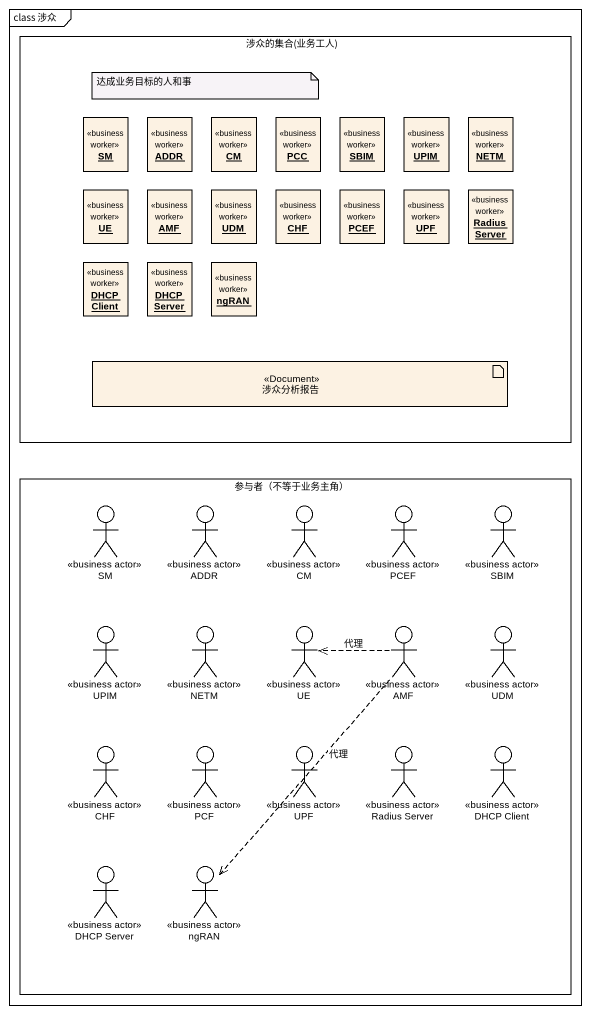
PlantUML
@startuml
mainframe class 涉众
allowmixing
hide circle
hide empty members
rectangle "涉众的集合(业务工人)" as 涉众的集合_业务工人 {
  object SM <<business worker>>
  object ADDR <<business worker>>
  object CM <<business worker>>
  object PCC <<business worker>>
  object SBIM <<business worker>>
  object UPIM <<business worker>>
  object NETM <<business worker>>
  object UE <<business worker>>
  object AMF <<business worker>>
  object UDM <<business worker>>
  object CHF <<business worker>>
  object PCEF <<business worker>>
  object UPF <<business worker>>
  object "Radius Server" as Radius_Server <<business worker>>
  object "DHCP Client" as DHCP_Client <<business worker>>
  object "DHCP Server" as DHCP_Server <<business worker>>
  object ngRAN <<business worker>>
  artifact 涉众分析报告 <<Document>>
}
rectangle "参与者（不等于业务主角）" as 参与者_不等于业务主角 {
  actor "SM" as SM_2 <<business actor>>
  actor "ADDR" as ADDR_2 <<business actor>>
  actor "CM" as CM_2 <<business actor>>
  actor "PCEF" as PCEF_2 <<business actor>>
  actor "SBIM" as SBIM_2 <<business actor>>
  actor "UPIM" as UPIM_2 <<business actor>>
  actor "NETM" as NETM_2 <<business actor>>
  actor "UE" as UE_2 <<business actor>>
  actor "AMF" as AMF_2 <<business actor>>
  actor "UDM" as UDM_2 <<business actor>>
  actor "CHF" as CHF_2 <<business actor>>
  actor PCF <<business actor>>
  actor "UPF" as UPF_2 <<business actor>>
  actor "Radius Server" as Radius_Server_2 <<business actor>>
  actor "DHCP Client" as DHCP_Client_2 <<business actor>>
  actor "DHCP Server" as DHCP_Server_2 <<business actor>>
  actor "ngRAN" as ngRAN_2 <<business actor>>
}
AMF_2 .left.> UE_2 : 代理
AMF_2 ..> ngRAN_2 : 代理
note as N1
  达成业务目标的人和事
end note
@enduml
